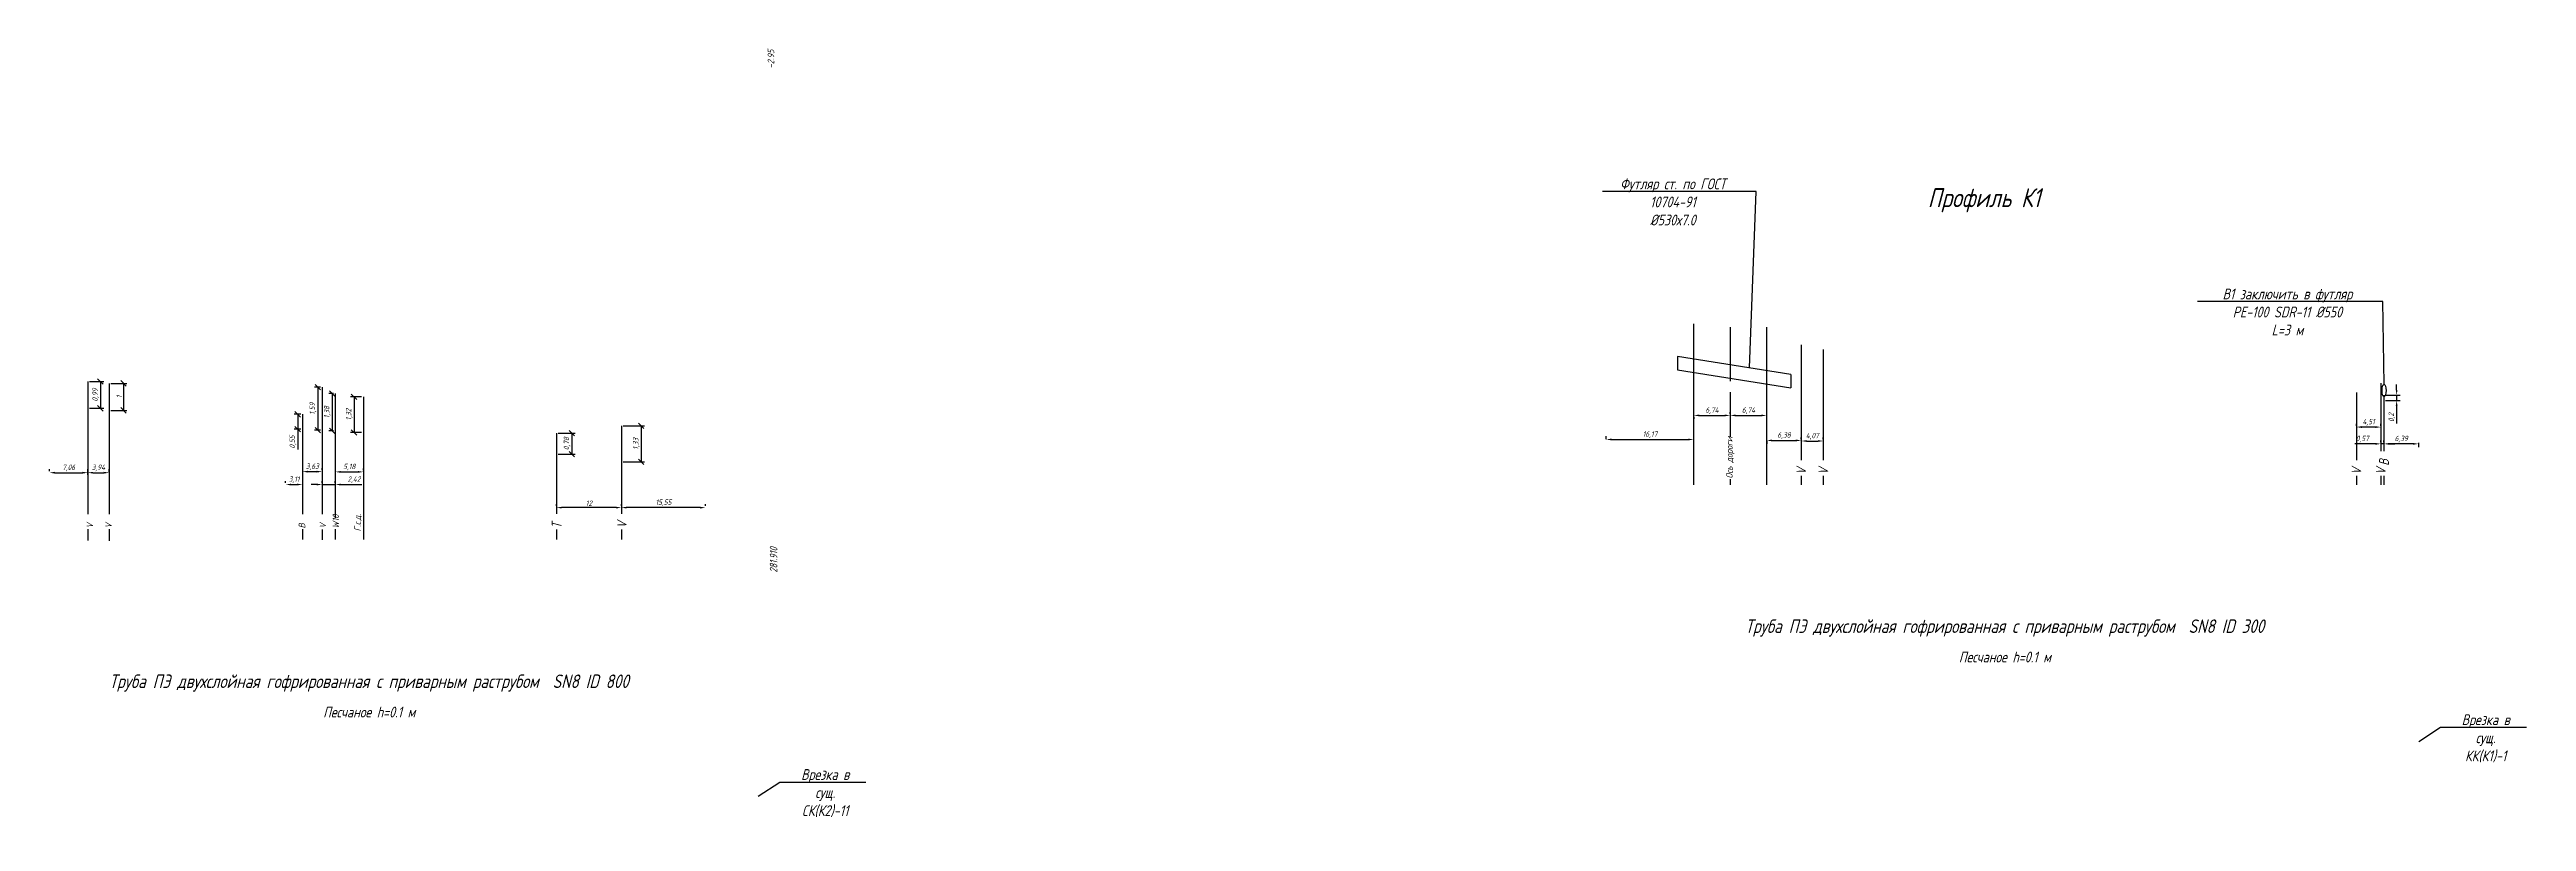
# Model space of a CAD drawing. Header units: metres. Extents: x 1687 to 3282, y 1191 to 1671.
# Drawn here: x 2824.5 to 3282, y 1519.7 to 1662.2 of the extents above; entities that cross this region are included whole.
import ezdxf
from ezdxf import colors
from ezdxf.entities.mleader import LeaderData, LeaderLine
from ezdxf.math import Vec2, Vec3

# ---------------------------------------------------------------- set-up
doc = ezdxf.new("R2010")
doc.units = ezdxf.units.M
doc.linetypes.add('COMMUN', pattern=[6, 5, -1])
doc.layers.add('НВ текст', color=213, linetype='Continuous', lineweight=13)
doc.layers.add('Текст_свой', color=7, linetype='Continuous')
doc.styles.get("Standard").update_dxf_attribs({"font": 'GOST_0.TTF', "oblique": 15})
doc.dimstyles.new('ISO-25', dxfattribs={"dimtxt": 2.5, "dimasz": 2.5, "dimexe": 1.25, "dimexo": 0.625, "dimtad": 1, "dimtxsty": 'Standard', "dimcen": 2.5, "dimadec": 0, "dimazin": 0, "dimtfac": 1, "dimtmove": 0, "dimatfit": 3, "dimfxl": 1, "dimarcsym": 0})

# ---------------------------------------------------------------- blocks, each defined once
blk = doc.blocks.new('_None')
blk = doc.blocks.new('_Oblique')
at = {"color": 0, "linetype": 'ByBlock', "lineweight": -2}
blk.add_line((-0.5, -0.5), (0.5, 0.5), dxfattribs=at)
blk = doc.blocks.new('*D101')
at = {"color": 0, "lineweight": -2, "transparency": 16777216}
for p, q in [((2918.441924520518, 1591.393054446227), (2921.620651984431, 1591.393054446227)), ((2918.441924520518, 1587.48984576935), (2921.620651984431, 1587.48984576935)), ((2920.995651984431, 1591.393054446227), (2920.995651984431, 1587.48984576935))]:
    blk.add_line(p, q, dxfattribs=at)
at = {"layer": 'Defpoints', "color": 0, "transparency": 16777216}
for p in [(2918.129424520518, 1591.393054446227), (2918.129424520518, 1587.48984576935), (2920.995651984431, 1587.48984576935)]:
    blk.add_point(p, dxfattribs=at)
at = {"color": 0, "lineweight": -2, "transparency": 16777216}
for p, rotation in [((2920.995651984431, 1591.393054446227), 90), ((2920.995651984431, 1587.48984576935), 270)]:
    blk.add_blockref('_Oblique', p, dxfattribs=dict(at, rotation=rotation))
at = {"color": 0, "lineweight": 5, "transparency": 16777216, "insert": (2920.108151984431, 1589.441450107787), "char_height": 1, "attachment_point": 5, "rotation": 90}
blk.add_mtext('0,78', dxfattribs=at)
blk = doc.blocks.new('*D102')
at = {"color": 0, "lineweight": -2, "transparency": 16777216}
for p, q in [((2930.441181763051, 1592.722204818682), (2934.403161334466, 1592.722204818682)), ((2933.778161334466, 1592.722204818682), (2933.778161334466, 1586.092783721839)), ((2930.442403467211, 1586.092783721839), (2934.403161334466, 1586.092783721839))]:
    blk.add_line(p, q, dxfattribs=at)
at = {"layer": 'Defpoints', "color": 0, "transparency": 16777216}
for p in [(2930.128681763051, 1592.722204818682), (2930.129903467211, 1586.092783721839), (2933.778161334466, 1586.092783721839)]:
    blk.add_point(p, dxfattribs=at)
at = {"color": 0, "lineweight": -2, "transparency": 16777216}
for p, rotation in [((2933.778161334466, 1592.722204818682), 90), ((2933.778161334466, 1586.092783721839), 270)]:
    blk.add_blockref('_Oblique', p, dxfattribs=dict(at, rotation=rotation))
at = {"color": 0, "lineweight": 5, "transparency": 16777216, "insert": (2932.890661334466, 1589.407494270259), "char_height": 1, "attachment_point": 5, "rotation": 90}
blk.add_mtext('1,33', dxfattribs=at)
blk = doc.blocks.new('*D103')
at = {"color": 0, "lineweight": -2, "transparency": 16777216}
for p, q in [((2835.839066084969, 1600.581194224789), (2838.828160952349, 1600.581194224789)), ((2838.203160952349, 1600.581194224789), (2838.203160952349, 1595.595085024793)), ((2835.839066084969, 1595.595085024793), (2838.828160952349, 1595.595085024793))]:
    blk.add_line(p, q, dxfattribs=at)
at = {"layer": 'Defpoints', "color": 0, "transparency": 16777216}
for p in [(2835.526566084969, 1600.581194224789), (2835.526566084969, 1595.595085024793), (2838.203160952349, 1595.595085024793)]:
    blk.add_point(p, dxfattribs=at)
at = {"color": 0, "lineweight": -2, "transparency": 16777216}
for p, rotation in [((2838.203160952349, 1600.581194224789), 90), ((2838.203160952349, 1595.595085024793), 270)]:
    blk.add_blockref('_Oblique', p, dxfattribs=dict(at, rotation=rotation))
at = {"color": 0, "lineweight": 5, "transparency": 16777216, "insert": (2837.390660952349, 1598.08813962479), "char_height": 1, "attachment_point": 5, "rotation": 90}
blk.add_mtext('1', dxfattribs=at)
blk = doc.blocks.new('*D104')
at = {"color": 0, "lineweight": -2, "transparency": 16777216}
for p, q in [((2831.897669122146, 1600.904971866184), (2834.54209883403, 1600.904971866184)), ((2833.91709883403, 1600.904971866184), (2833.91709883403, 1595.972965816706)), ((2831.897669122146, 1595.972965816706), (2834.54209883403, 1595.972965816706))]:
    blk.add_line(p, q, dxfattribs=at)
at = {"layer": 'Defpoints', "color": 0, "transparency": 16777216}
for p in [(2831.585169122146, 1600.904971866184), (2831.585169122146, 1595.972965816706), (2833.91709883403, 1595.972965816706)]:
    blk.add_point(p, dxfattribs=at)
at = {"color": 0, "lineweight": -2, "transparency": 16777216}
for p, rotation in [((2833.91709883403, 1600.904971866184), 90), ((2833.91709883403, 1595.972965816706), 270)]:
    blk.add_blockref('_Oblique', p, dxfattribs=dict(at, rotation=rotation))
at = {"color": 0, "lineweight": 5, "transparency": 16777216, "insert": (2833.02959883403, 1598.438968841444), "char_height": 1, "attachment_point": 5, "rotation": 90}
blk.add_mtext('0,99', dxfattribs=at)
blk = doc.blocks.new('*D142')
at = {"color": 0, "lineweight": -2, "transparency": 16777216}
for p, q in [((3128.178071181938, 1594.347946008523), (3128.178071181938, 1594.035446008523)), ((3129.178071181938, 1594.660446008523), (3133.913071181938, 1594.660446008523)), ((3134.913071181938, 1594.972946008523), (3134.913071181938, 1595.285446008523))]:
    blk.add_line(p, q, dxfattribs=at)
at = {"color": 0, "transparency": 16777216}
for points in [[(3129.178071181938, 1594.827112675189), (3129.178071181938, 1594.493779341856), (3128.178071181938, 1594.660446008523)], [(3133.913071181938, 1594.827112675189), (3133.913071181938, 1594.493779341856), (3134.913071181938, 1594.660446008523)]]:
    blk.add_solid(points, dxfattribs=at)
at = {"layer": 'Defpoints', "color": 0, "transparency": 16777216}
for p in [(3128.178071181938, 1594.660446008523), (3134.913071181938, 1594.660446008523), (3134.913071181938, 1594.660446008523)]:
    blk.add_point(p, dxfattribs=at)
at = {"color": 0, "lineweight": 5, "transparency": 16777216, "insert": (3131.545571181938, 1595.547946008523), "char_height": 1, "attachment_point": 5}
blk.add_mtext('6,74', dxfattribs=at)
blk = doc.blocks.new('*D143')
at = {"color": 0, "lineweight": -2, "transparency": 16777216}
for p, q in [((3134.913071181938, 1594.972946008523), (3134.913071181938, 1595.285446008523)), ((3135.913071181938, 1594.660446008523), (3140.648071181938, 1594.660446008523)), ((3141.648071181938, 1594.972946008523), (3141.648071181938, 1595.285446008523))]:
    blk.add_line(p, q, dxfattribs=at)
at = {"color": 0, "transparency": 16777216}
for points in [[(3135.913071181938, 1594.827112675189), (3135.913071181938, 1594.493779341856), (3134.913071181938, 1594.660446008523)], [(3140.648071181938, 1594.827112675189), (3140.648071181938, 1594.493779341856), (3141.648071181938, 1594.660446008523)]]:
    blk.add_solid(points, dxfattribs=at)
at = {"layer": 'Defpoints', "color": 0, "transparency": 16777216}
for p in [(3134.913071181938, 1594.660446008523), (3141.648071181938, 1594.660446008523), (3141.648071181938, 1594.660446008523)]:
    blk.add_point(p, dxfattribs=at)
at = {"color": 0, "lineweight": 5, "transparency": 16777216, "insert": (3138.280571181938, 1595.547946008523), "char_height": 1, "attachment_point": 5}
blk.add_mtext('6,74', dxfattribs=at)
blk = doc.blocks.new('*D144')
at = {"color": 0, "lineweight": -2, "transparency": 16777216}
for p, q in [((3255.949416363913, 1598.384766974269), (3258.60605830956, 1598.384766974269)), ((3255.949416363913, 1597.399405817218), (3258.60605830956, 1597.399405817218)), ((3257.98105830956, 1599.384766974269), (3257.98105830956, 1600.384766974269)), ((3257.98105830956, 1598.384766974269), (3257.98105830956, 1597.399405817218)), ((3257.98105830956, 1596.399405817218), (3257.98105830956, 1593.14359948193))]:
    blk.add_line(p, q, dxfattribs=at)
at = {"color": 0, "transparency": 16777216}
for points in [[(3257.814391642894, 1599.384766974269), (3258.147724976227, 1599.384766974269), (3257.98105830956, 1598.384766974269)], [(3257.814391642894, 1596.399405817218), (3258.147724976227, 1596.399405817218), (3257.98105830956, 1597.399405817218)]]:
    blk.add_solid(points, dxfattribs=at)
at = {"layer": 'Defpoints', "color": 0, "transparency": 16777216}
for p in [(3255.636916363913, 1598.384766974269), (3255.636916363913, 1597.399405817218), (3257.98105830956, 1597.399405817218)]:
    blk.add_point(p, dxfattribs=at)
at = {"color": 0, "lineweight": 5, "transparency": 16777216, "insert": (3257.09355830956, 1594.271502649573), "char_height": 1, "attachment_point": 5, "rotation": 90}
blk.add_mtext('0,2', dxfattribs=at)
blk = doc.blocks.new('*D145')
at = {"color": 0, "lineweight": -2, "transparency": 16777216}
for p, q in [((2930.12990346721, 1577.942526966423), (2930.12990346721, 1578.255026966423)), ((2945.681035884383, 1577.942526966423), (2945.681035884383, 1578.255026966423)), ((2944.681035884383, 1577.630026966423), (2931.12990346721, 1577.630026966423))]:
    blk.add_line(p, q, dxfattribs=at)
at = {"color": 0, "transparency": 16777216}
for points in [[(2931.12990346721, 1577.79669363309), (2931.12990346721, 1577.463360299757), (2930.12990346721, 1577.630026966423)], [(2944.681035884383, 1577.79669363309), (2944.681035884383, 1577.463360299757), (2945.681035884383, 1577.630026966423)]]:
    blk.add_solid(points, dxfattribs=at)
at = {"layer": 'Defpoints', "color": 0, "transparency": 16777216}
for p in [(2930.12990346721, 1577.630026966423), (2930.12990346721, 1577.630026966423), (2945.681035884383, 1577.630026966423)]:
    blk.add_point(p, dxfattribs=at)
at = {"color": 0, "lineweight": 5, "transparency": 16777216, "insert": (2937.905469675797, 1578.517526966423), "char_height": 1, "attachment_point": 5}
blk.add_mtext('15,55', dxfattribs=at)
blk = doc.blocks.new('*D146')
at = {"color": 0, "lineweight": -2, "transparency": 16777216}
for p, q in [((2918.129424520517, 1577.942526966423), (2918.129424520517, 1578.255026966424)), ((2930.12990346721, 1577.942526966423), (2930.12990346721, 1578.255026966424)), ((2929.12990346721, 1577.630026966424), (2919.129424520517, 1577.630026966424))]:
    blk.add_line(p, q, dxfattribs=at)
at = {"color": 0, "transparency": 16777216}
for points in [[(2919.129424520517, 1577.79669363309), (2919.129424520517, 1577.463360299757), (2918.129424520517, 1577.630026966424)], [(2929.12990346721, 1577.79669363309), (2929.12990346721, 1577.463360299757), (2930.12990346721, 1577.630026966424)]]:
    blk.add_solid(points, dxfattribs=at)
at = {"layer": 'Defpoints', "color": 0, "transparency": 16777216}
for p in [(2918.129424520517, 1577.630026966423), (2918.129424520517, 1577.630026966424), (2930.12990346721, 1577.630026966423)]:
    blk.add_point(p, dxfattribs=at)
at = {"color": 0, "lineweight": 5, "transparency": 16777216, "insert": (2924.129663993864, 1578.442526966424), "char_height": 1, "attachment_point": 5}
blk.add_mtext('12', dxfattribs=at)
blk = doc.blocks.new('*D147')
at = {"color": 0, "lineweight": -2, "transparency": 16777216}
for p, q in [((2868.132966666749, 1582.206975744513), (2868.132966666749, 1582.519475744513)), ((2869.132966666749, 1581.894475744513), (2870.24702478634, 1581.894475744513)), ((2871.24702478634, 1581.890313926397), (2871.24702478634, 1581.269475744513))]:
    blk.add_line(p, q, dxfattribs=at)
at = {"color": 0, "transparency": 16777216}
for points in [[(2869.132966666749, 1582.06114241118), (2869.132966666749, 1581.727809077847), (2868.132966666749, 1581.894475744513)], [(2870.24702478634, 1582.06114241118), (2870.24702478634, 1581.727809077847), (2871.24702478634, 1581.894475744513)]]:
    blk.add_solid(points, dxfattribs=at)
at = {"layer": 'Defpoints', "color": 0, "transparency": 16777216}
for p in [(2868.132966666749, 1581.894475744513), (2871.24702478634, 1582.202813926397), (2871.24702478634, 1581.894475744513)]:
    blk.add_point(p, dxfattribs=at)
at = {"color": 0, "lineweight": 5, "transparency": 16777216, "insert": (2869.689995726545, 1582.781975744513), "char_height": 1, "attachment_point": 5}
blk.add_mtext('3,11', dxfattribs=at)
blk = doc.blocks.new('*D148')
at = {"color": 0, "lineweight": -2, "transparency": 16777216}
for p, q in [((2824.528969351985, 1584.395080119349), (2824.528969351985, 1584.70758011935)), ((2825.528969351985, 1584.08258011935), (2830.585169122146, 1584.08258011935)), ((2831.585169122146, 1583.661651909967), (2831.585169122146, 1584.70758011935))]:
    blk.add_line(p, q, dxfattribs=at)
at = {"color": 0, "transparency": 16777216}
for points in [[(2825.528969351985, 1584.249246786016), (2825.528969351985, 1583.915913452683), (2824.528969351985, 1584.08258011935)], [(2830.585169122146, 1584.249246786016), (2830.585169122146, 1583.915913452683), (2831.585169122146, 1584.08258011935)]]:
    blk.add_solid(points, dxfattribs=at)
at = {"layer": 'Defpoints', "color": 0, "transparency": 16777216}
for p in [(2824.528969351985, 1584.082580119349), (2831.585169122146, 1584.08258011935), (2831.585169122146, 1583.349151909967)]:
    blk.add_point(p, dxfattribs=at)
at = {"color": 0, "lineweight": 5, "transparency": 16777216, "insert": (2828.057069237066, 1584.97008011935), "char_height": 1, "attachment_point": 5}
blk.add_mtext('7,06', dxfattribs=at)
blk = doc.blocks.new('*D149')
at = {"color": 0, "lineweight": -2, "transparency": 16777216}
for p, q in [((2831.585169122146, 1584.39508011935), (2831.585169122146, 1584.70758011935)), ((2832.585169122146, 1584.08258011935), (2834.526566084968, 1584.08258011935)), ((2835.526566084968, 1584.16166285634), (2835.526566084968, 1584.70758011935))]:
    blk.add_line(p, q, dxfattribs=at)
at = {"color": 0, "transparency": 16777216}
for points in [[(2832.585169122146, 1584.249246786017), (2832.585169122146, 1583.915913452683), (2831.585169122146, 1584.08258011935)], [(2834.526566084968, 1584.249246786017), (2834.526566084968, 1583.915913452683), (2835.526566084968, 1584.08258011935)]]:
    blk.add_solid(points, dxfattribs=at)
at = {"layer": 'Defpoints', "color": 0, "transparency": 16777216}
for p in [(2831.585169122146, 1584.08258011935), (2835.526566084968, 1584.08258011935), (2835.526566084968, 1583.84916285634)]:
    blk.add_point(p, dxfattribs=at)
at = {"color": 0, "lineweight": 5, "transparency": 16777216, "insert": (2833.555867603557, 1584.97008011935), "char_height": 1, "attachment_point": 5}
blk.add_mtext('3,94', dxfattribs=at)
blk = doc.blocks.new('*D159')
at = {"color": 0, "lineweight": -2, "transparency": 16777216}
for p, q in [((3112.008071181938, 1590.279960839177), (3112.008071181938, 1590.840670470168)), ((3113.008071181938, 1590.215670470168), (3127.178071181938, 1590.215670470168)), ((3128.178071181938, 1590.279960839177), (3128.178071181938, 1590.840670470168))]:
    blk.add_line(p, q, dxfattribs=at)
at = {"color": 0, "transparency": 16777216}
for points in [[(3113.008071181938, 1590.382337136835), (3113.008071181938, 1590.049003803501), (3112.008071181938, 1590.215670470168)], [(3127.178071181938, 1590.382337136835), (3127.178071181938, 1590.049003803501), (3128.178071181938, 1590.215670470168)]]:
    blk.add_solid(points, dxfattribs=at)
at = {"layer": 'Defpoints', "color": 0, "transparency": 16777216}
for p in [(3112.008071181938, 1589.967460839177), (3128.178071181938, 1590.215670470168), (3128.178071181938, 1589.967460839177)]:
    blk.add_point(p, dxfattribs=at)
at = {"color": 0, "lineweight": 5, "transparency": 16777216, "insert": (3120.093071181938, 1591.103170470168), "char_height": 1, "attachment_point": 5}
blk.add_mtext('16,17', dxfattribs=at)
blk = doc.blocks.new('*D160')
at = {"color": 0, "lineweight": -2, "transparency": 16777216}
for p, q in [((3141.648071181938, 1589.903170470168), (3141.648071181938, 1589.414259891401)), ((3142.648071181938, 1590.039259891401), (3147.026530615894, 1590.039259891401)), ((3148.026530615894, 1589.903170470168), (3148.026530615894, 1589.414259891401))]:
    blk.add_line(p, q, dxfattribs=at)
at = {"color": 0, "transparency": 16777216}
for points in [[(3142.648071181938, 1590.205926558068), (3142.648071181938, 1589.872593224735), (3141.648071181938, 1590.039259891401)], [(3147.026530615894, 1590.205926558068), (3147.026530615894, 1589.872593224735), (3148.026530615894, 1590.039259891401)]]:
    blk.add_solid(points, dxfattribs=at)
at = {"layer": 'Defpoints', "color": 0, "transparency": 16777216}
for p in [(3141.648071181938, 1590.215670470168), (3148.026530615894, 1590.215670470168), (3148.026530615894, 1590.039259891401)]:
    blk.add_point(p, dxfattribs=at)
at = {"color": 0, "lineweight": 5, "transparency": 16777216, "insert": (3144.837300898916, 1590.926759891401), "char_height": 1, "attachment_point": 5}
blk.add_mtext('6,38', dxfattribs=at)
blk = doc.blocks.new('*D161')
at = {"color": 0, "lineweight": -2, "transparency": 16777216}
for p, q in [((3148.026530615894, 1590.247593224735), (3148.026530615894, 1590.560093224735)), ((3149.026530615894, 1589.935093224735), (3151.09475584872, 1589.935093224735)), ((3152.09475584872, 1590.247593224735), (3152.09475584872, 1590.560093224735))]:
    blk.add_line(p, q, dxfattribs=at)
at = {"color": 0, "transparency": 16777216}
for points in [[(3149.026530615894, 1590.101759891402), (3149.026530615894, 1589.768426558068), (3148.026530615894, 1589.935093224735)], [(3151.09475584872, 1590.101759891402), (3151.09475584872, 1589.768426558068), (3152.09475584872, 1589.935093224735)]]:
    blk.add_solid(points, dxfattribs=at)
at = {"layer": 'Defpoints', "color": 0, "transparency": 16777216}
for p in [(3148.026530615894, 1589.935093224735), (3152.09475584872, 1589.935093224735), (3152.09475584872, 1589.935093224735)]:
    blk.add_point(p, dxfattribs=at)
at = {"color": 0, "lineweight": 5, "transparency": 16777216, "insert": (3150.060643232307, 1590.822593224735), "char_height": 1, "attachment_point": 5}
blk.add_mtext('4,07', dxfattribs=at)
blk = doc.blocks.new('*D162')
at = {"color": 0, "lineweight": -2, "transparency": 16777216}
for p, q in [((3255.636916363911, 1589.622593224735), (3255.636916363911, 1588.782029173907)), ((3261.024936588066, 1589.407029173907), (3256.636916363911, 1589.407029173907)), ((3262.024936588066, 1589.622593224735), (3262.024936588066, 1588.782029173907))]:
    blk.add_line(p, q, dxfattribs=at)
at = {"color": 0, "transparency": 16777216}
for points in [[(3256.636916363911, 1589.573695840574), (3256.636916363911, 1589.24036250724), (3255.636916363911, 1589.407029173907)], [(3261.024936588066, 1589.573695840574), (3261.024936588066, 1589.24036250724), (3262.024936588066, 1589.407029173907)]]:
    blk.add_solid(points, dxfattribs=at)
at = {"layer": 'Defpoints', "color": 0, "transparency": 16777216}
for p in [(3255.636916363911, 1589.935093224735), (3255.636916363911, 1589.407029173907), (3262.024936588066, 1589.935093224735)]:
    blk.add_point(p, dxfattribs=at)
at = {"color": 0, "lineweight": 5, "transparency": 16777216, "insert": (3258.830926475988, 1590.294529173907), "char_height": 1, "attachment_point": 5}
blk.add_mtext('6,39', dxfattribs=at)
blk = doc.blocks.new('*D163')
at = {"color": 0, "lineweight": -2, "transparency": 16777216}
for p, q in [((3254.062251018605, 1589.407029173907), (3250.239301826174, 1589.407029173907)), ((3255.062251018605, 1589.719529173907), (3255.062251018605, 1590.032029173907)), ((3255.636916363911, 1589.407029173907), (3255.062251018605, 1589.407029173907)), ((3255.636916363911, 1589.719529173907), (3255.636916363911, 1590.032029173907)), ((3256.636916363911, 1589.407029173907), (3257.636916363911, 1589.407029173907))]:
    blk.add_line(p, q, dxfattribs=at)
at = {"color": 0, "transparency": 16777216}
for points in [[(3254.062251018605, 1589.573695840574), (3254.062251018605, 1589.240362507241), (3255.062251018605, 1589.407029173907)], [(3256.636916363911, 1589.573695840574), (3256.636916363911, 1589.240362507241), (3255.636916363911, 1589.407029173907)]]:
    blk.add_solid(points, dxfattribs=at)
at = {"layer": 'Defpoints', "color": 0, "transparency": 16777216}
for p in [(3255.062251018605, 1589.407029173907), (3255.062251018605, 1589.407029173907), (3255.636916363911, 1589.407029173907)]:
    blk.add_point(p, dxfattribs=at)
at = {"color": 0, "lineweight": 5, "transparency": 16777216, "insert": (3251.650776422389, 1590.294529173907), "char_height": 1, "attachment_point": 5}
blk.add_mtext('0,57', dxfattribs=at)
blk = doc.blocks.new('*D164')
at = {"color": 0, "lineweight": -2, "transparency": 16777216}
for p, q in [((3250.555266173719, 1592.727823501541), (3250.555266173719, 1593.136335831975)), ((3254.062251018604, 1592.511335831975), (3251.555266173719, 1592.511335831975)), ((3255.062251018604, 1592.727823501541), (3255.062251018604, 1593.136335831975))]:
    blk.add_line(p, q, dxfattribs=at)
at = {"color": 0, "transparency": 16777216}
for points in [[(3251.555266173719, 1592.678002498641), (3251.555266173719, 1592.344669165308), (3250.555266173719, 1592.511335831975)], [(3254.062251018604, 1592.678002498641), (3254.062251018604, 1592.344669165308), (3255.062251018604, 1592.511335831975)]]:
    blk.add_solid(points, dxfattribs=at)
at = {"layer": 'Defpoints', "color": 0, "transparency": 16777216}
for p in [(3250.555266173719, 1592.511335831975), (3250.555266173719, 1592.415323501541), (3255.062251018604, 1592.415323501541)]:
    blk.add_point(p, dxfattribs=at)
at = {"color": 0, "lineweight": 5, "transparency": 16777216, "insert": (3252.808758596162, 1593.398835831975), "char_height": 1, "attachment_point": 5}
blk.add_mtext('4,51', dxfattribs=at)
blk = doc.blocks.new('*D185')
at = {"color": 0, "lineweight": -2, "transparency": 16777216}
for p, q in [((2870.911524433666, 1594.865639192522), (2869.72995235722, 1594.865639192522)), ((2870.934524786342, 1592.125550393853), (2869.72995235722, 1592.125550393853)), ((2870.35495235722, 1594.865639192522), (2870.35495235722, 1592.125550393853)), ((2870.35495235722, 1592.125550393853), (2870.35495235722, 1588.375458344279))]:
    blk.add_line(p, q, dxfattribs=at)
at = {"layer": 'Defpoints', "color": 0, "transparency": 16777216}
for p in [(2870.35495235722, 1592.125550393853), (2871.224024433666, 1594.865639192522), (2871.247024786342, 1592.125550393853)]:
    blk.add_point(p, dxfattribs=at)
at = {"color": 0, "lineweight": -2, "transparency": 16777216}
for p, rotation in [((2870.35495235722, 1594.865639192522), 90), ((2870.35495235722, 1592.125550393853), 270)]:
    blk.add_blockref('_Oblique', p, dxfattribs=dict(at, rotation=rotation))
at = {"color": 0, "lineweight": 5, "transparency": 16777216, "insert": (2869.46745235722, 1589.750504369065), "char_height": 1, "attachment_point": 5, "rotation": 90}
blk.add_mtext('0,55', dxfattribs=at)
blk = doc.blocks.new('*D186')
at = {"color": 0, "lineweight": -2, "transparency": 16777216}
for p, q in [((2874.558064069986, 1599.857387704669), (2873.430424589694, 1599.857387704669)), ((2874.055424589694, 1599.857387704669), (2874.055424589694, 1591.927768837835)), ((2874.562729857195, 1591.927768837835), (2873.430424589694, 1591.927768837835))]:
    blk.add_line(p, q, dxfattribs=at)
at = {"layer": 'Defpoints', "color": 0, "transparency": 16777216}
for p in [(2874.870564069986, 1599.857387704669), (2874.055424589694, 1591.927768837835), (2874.875229857195, 1591.927768837835)]:
    blk.add_point(p, dxfattribs=at)
at = {"color": 0, "lineweight": -2, "transparency": 16777216}
for p, rotation in [((2874.055424589694, 1599.857387704669), 90), ((2874.055424589694, 1591.927768837835), 270)]:
    blk.add_blockref('_Oblique', p, dxfattribs=dict(at, rotation=rotation))
at = {"color": 0, "lineweight": 5, "transparency": 16777216, "insert": (2873.167924589694, 1595.892578271251), "char_height": 1, "attachment_point": 5, "rotation": 90}
blk.add_mtext('1,59', dxfattribs=at)
blk = doc.blocks.new('*D187')
at = {"color": 0, "lineweight": -2, "transparency": 16777216}
for p, q in [((2882.138851034334, 1598.109917682309), (2880.136784695826, 1598.109917682309)), ((2880.761784695826, 1598.109917682309), (2880.761784695826, 1591.509954052857)), ((2882.167497244565, 1591.509954052857), (2880.136784695826, 1591.509954052857))]:
    blk.add_line(p, q, dxfattribs=at)
at = {"layer": 'Defpoints', "color": 0, "transparency": 16777216}
for p in [(2882.451351034334, 1598.109917682309), (2880.761784695826, 1591.509954052857), (2882.479997244565, 1591.509954052857)]:
    blk.add_point(p, dxfattribs=at)
at = {"color": 0, "lineweight": -2, "transparency": 16777216}
for p, rotation in [((2880.761784695826, 1598.109917682309), 90), ((2880.761784695826, 1591.509954052857), 270)]:
    blk.add_blockref('_Oblique', p, dxfattribs=dict(at, rotation=rotation))
at = {"color": 0, "lineweight": 5, "transparency": 16777216, "insert": (2879.874284695827, 1594.809935867582), "char_height": 1, "attachment_point": 5, "rotation": 90}
blk.add_mtext('1,32', dxfattribs=at)
blk = doc.blocks.new('*D188')
at = {"color": 0, "lineweight": -2, "transparency": 16777216}
for p, q in [((2873.872916383107, 1581.893591138557), (2872.872916383107, 1581.893591138557)), ((2874.872916383107, 1582.206091138557), (2874.872916383107, 1582.518591138557)), ((2874.872916383107, 1581.893591138557), (2877.295284095431, 1581.893591138557)), ((2877.295284095431, 1582.206091138557), (2877.295284095431, 1582.518591138557)), ((2878.295284095431, 1581.893591138557), (2882.193233287862, 1581.893591138557))]:
    blk.add_line(p, q, dxfattribs=at)
at = {"color": 0, "transparency": 16777216}
for points in [[(2873.872916383107, 1582.060257805224), (2873.872916383107, 1581.72692447189), (2874.872916383107, 1581.893591138557)], [(2878.295284095431, 1582.060257805224), (2878.295284095431, 1581.72692447189), (2877.295284095431, 1581.893591138557)]]:
    blk.add_solid(points, dxfattribs=at)
at = {"layer": 'Defpoints', "color": 0, "transparency": 16777216}
for p in [(2874.872916383107, 1581.893591138557), (2877.295284095431, 1581.893591138557), (2877.295284095431, 1581.893591138557)]:
    blk.add_point(p, dxfattribs=at)
at = {"color": 0, "lineweight": 5, "transparency": 16777216, "insert": (2880.744258691647, 1582.781091138557), "char_height": 1, "attachment_point": 5}
blk.add_mtext('2,42', dxfattribs=at)
blk = doc.blocks.new('*D189')
at = {"color": 0, "lineweight": -2, "transparency": 16777216}
for p, q in [((2876.982784095432, 1598.710624633155), (2876.084309853173, 1598.710624633155)), ((2876.709309853173, 1598.710624633155), (2876.709309853173, 1591.796122429375)), ((2876.982784095432, 1591.796122429375), (2876.084309853173, 1591.796122429375))]:
    blk.add_line(p, q, dxfattribs=at)
at = {"layer": 'Defpoints', "color": 0, "transparency": 16777216}
for p in [(2877.295284095432, 1598.710624633155), (2876.709309853173, 1591.796122429375), (2877.295284095432, 1591.796122429375)]:
    blk.add_point(p, dxfattribs=at)
at = {"color": 0, "lineweight": -2, "transparency": 16777216}
for p, rotation in [((2876.709309853173, 1598.710624633155), 90), ((2876.709309853173, 1591.796122429375), 270)]:
    blk.add_blockref('_Oblique', p, dxfattribs=dict(at, rotation=rotation))
at = {"color": 0, "lineweight": 5, "transparency": 16777216, "insert": (2875.821809853173, 1595.253373531264), "char_height": 1, "attachment_point": 5, "rotation": 90}
blk.add_mtext('1,38', dxfattribs=at)
blk = doc.blocks.new('*D204')
at = {"color": 0, "lineweight": -2, "transparency": 16777216}
for p, q in [((2871.247024786341, 1583.965385972686), (2871.247024786341, 1583.652049862562)), ((2872.247024786341, 1584.277049862562), (2873.873465911943, 1584.277049862562)), ((2874.873465911943, 1584.589549862562), (2874.873465911943, 1584.902049862562))]:
    blk.add_line(p, q, dxfattribs=at)
at = {"color": 0, "transparency": 16777216}
for points in [[(2872.247024786341, 1584.443716529228), (2872.247024786341, 1584.110383195895), (2871.247024786341, 1584.277049862562)], [(2873.873465911943, 1584.443716529228), (2873.873465911943, 1584.110383195895), (2874.873465911943, 1584.277049862562)]]:
    blk.add_solid(points, dxfattribs=at)
at = {"layer": 'Defpoints', "color": 0, "transparency": 16777216}
for p in [(2871.247024786341, 1584.277885972686), (2874.873465911943, 1584.277049862562), (2874.873465911943, 1584.277049862562)]:
    blk.add_point(p, dxfattribs=at)
at = {"color": 0, "lineweight": 5, "transparency": 16777216, "insert": (2873.060245349142, 1585.164549862562), "char_height": 1, "attachment_point": 5}
blk.add_mtext('3,63', dxfattribs=at)
blk = doc.blocks.new('*D205')
at = {"color": 0, "lineweight": -2, "transparency": 16777216}
for p, q in [((2877.295284095431, 1583.919668534504), (2877.295284095431, 1583.607168534504)), ((2878.295284095431, 1584.232168534504), (2881.479997244564, 1584.232168534504)), ((2882.479997244564, 1584.544668534504), (2882.479997244564, 1584.857168534504))]:
    blk.add_line(p, q, dxfattribs=at)
at = {"color": 0, "transparency": 16777216}
for points in [[(2878.295284095431, 1584.398835201171), (2878.295284095431, 1584.065501867837), (2877.295284095431, 1584.232168534504)], [(2881.479997244564, 1584.398835201171), (2881.479997244564, 1584.065501867837), (2882.479997244564, 1584.232168534504)]]:
    blk.add_solid(points, dxfattribs=at)
at = {"layer": 'Defpoints', "color": 0, "transparency": 16777216}
for p in [(2877.295284095431, 1584.232168534504), (2882.479997244564, 1584.232168534504), (2882.479997244564, 1584.232168534504)]:
    blk.add_point(p, dxfattribs=at)
at = {"color": 0, "lineweight": 5, "transparency": 16777216, "insert": (2879.887640669998, 1585.119668534504), "char_height": 1, "attachment_point": 5}
blk.add_mtext('5,18', dxfattribs=at)

msp = doc.modelspace()

# ---------------------------------------------------------------- linework, layer by layer
for p, q in [((3128.178071181938, 1581.815519285078), (3128.178071181938, 1611.576076193442)), ((3141.648071181938, 1581.815519285078), (3141.648071181938, 1610.950030131566)), ((3148.026530615894, 1607.682332223024), (3148.026530615894, 1581.815519285078)), ((3152.09475584872, 1606.850765962569), (3152.09475584872, 1581.815519285078)), ((3125.177255742848, 1605.568798752201), (3125.177255742848, 1603.068798752201)), ((3146.121202901881, 1602.234042487232), (3125.177255742848, 1605.568798752201)), ((3125.177255742848, 1603.068798752201), (3146.121202901881, 1599.734042487232)), ((3146.121202901881, 1602.234042487232), (3146.121202901881, 1599.734042487232)), ((2831.585169122146, 1600.904971866183), (2831.585169122146, 1571.589751245094)), ((2835.526566084968, 1600.581194224789), (2835.526566084968, 1571.488022596511)), ((2874.877058105439, 1599.857387704668), (2874.870564069985, 1571.690957792671)), ((3250.555266173719, 1598.909104952038), (3250.555266173719, 1581.815519285078)), ((3255.062251018605, 1600.638548466751), (3255.062251018604, 1581.815519285078)), ((3255.636916363911, 1598.384766974268), (3255.636916363911, 1581.815519285078)), ((2871.247024786341, 1594.865639192521), (2871.24702478634, 1571.72143985952)), ((2930.12990346721, 1592.730968894747), (2930.12990346721, 1571.72143985952)), ((2918.129424520517, 1591.393054446226), (2918.129424520517, 1571.72143985952))]:
    msp.add_line(p, q)
at = {"linetype": 'COMMUN', "ltscale": 2}
msp.add_line((3134.913071181938, 1610.962023389279), (3134.913071181938, 1581.815519285078), dxfattribs=at)
msp.add_ellipse((3255.654225302066, 1599.25504753772), major_axis=(0, 1.153826748136428), ratio=0.3236550811068744)

# ---------------------------------------------------------------- texts
at = {"insert": (2881.502511802556, 1573.236056792491), "char_height": 1.2, "attachment_point": 4, "rotation": 90, "bg_fill": 3, "box_fill_scale": 1.1, "bg_fill_color": 256, "bg_fill_transparency": 0}
msp.add_mtext_dynamic_manual_height_columns('Г.с.д.', width=2.5, gutter_width=12.5, heights=[0], dxfattribs=at)
at = {"layer": 'Текст_свой', "attachment_point": 5, "rotation": 90}
for s, insert, char_height in [('-2.95', (2957.752276253557, 1660.494757402284), 1.2), ('281.910', (2958.242928236399, 1567.97063729111), 1.4)]:
    msp.add_mtext_dynamic_manual_height_columns(s, width=250.7334450661256, gutter_width=12.5, heights=[0], dxfattribs=dict(at, insert=insert, char_height=char_height))
at = {"layer": 'Текст_свой', "attachment_point": 5}
for s, insert, char_height in [('Профиль К1', (3181.783386257412, 1634.391767071168), 3.5), ('Труба ПЭ двухслойная гофрированная с приварным раструбом  SN8 ID 300 ', (3185.59860545732, 1555.394860958174), 2.5), ('Песчаное h=0.1 м', (3185.636157336489, 1550.045078177986), 2), ('Труба ПЭ двухслойная гофрированная с приварным раструбом  SN8 ID 800 ', (2883.526729374498, 1545.222134314001), 2.5), ('Песчаное h=0.1 м', (2883.564281253668, 1539.872351533813), 2)]:
    msp.add_mtext_dynamic_manual_height_columns(s, width=250.7334450661256, gutter_width=12.5, heights=[0], dxfattribs=dict(at, insert=insert, char_height=char_height))

# ---------------------------------------------------------------- dimensions: what is measured, and where the dimension line sits
at = {"lineweight": 5}
for base, p1, p2, override, picture, middle in [((2833.91709883403, 1595.972965816706), (2831.585169122146, 1600.904971866183), (2831.585169122146, 1595.972965816705), {"dimscale": 0.5, "dimtxt": 2, "dimasz": 2, "dimlfac": 0.2, "dimblk1": 'Oblique', "dimblk2": 'Oblique', "dimsah": 1}, '*D104', (2833.02959883403, 1598.438968841444)), ((2838.203160952349, 1595.595085024793), (2835.526566084968, 1600.581194224789), (2835.526566084968, 1595.595085024792), {"dimscale": 0.5, "dimtxt": 2, "dimasz": 2, "dimlfac": 0.2, "dimblk1": 'Oblique', "dimblk2": 'Oblique', "dimsah": 1}, '*D103', (2837.390660952349, 1598.08813962479)), ((2874.055424589694, 1591.927768837835), (2874.870564069985, 1599.857387704668), (2874.875229857194, 1591.927768837834), {"dimscale": 0.5, "dimtxt": 2, "dimasz": 2, "dimlfac": 0.2, "dimblk1": 'Oblique', "dimblk2": 'Oblique', "dimsah": 1}, '*D186', (2873.167924589694, 1595.892578271251)), ((2876.709309853173, 1591.796122429375), (2877.295284095431, 1598.710624633155), (2877.295284095431, 1591.796122429374), {"dimscale": 0.5, "dimtxt": 2, "dimasz": 2, "dimlfac": 0.2, "dimblk1": 'Oblique', "dimblk2": 'Oblique', "dimsah": 1}, '*D189', (2875.821809853173, 1595.253373531264)), ((2880.761784695826, 1591.509954052857), (2882.451351034333, 1598.109917682308), (2882.479997244564, 1591.509954052856), {"dimscale": 0.5, "dimtxt": 2, "dimasz": 2, "dimlfac": 0.2, "dimblk1": 'Oblique', "dimblk2": 'Oblique', "dimsah": 1}, '*D187', (2879.874284695827, 1594.809935867582)), ((3257.98105830956, 1597.399405817218), (3255.636916363911, 1598.384766974268), (3255.636916363911, 1597.399405817217), {"dimscale": 0.5, "dimtxt": 2, "dimasz": 2, "dimlfac": 0.2}, '*D144', (3257.09355830956, 1594.271502649573)), ((2870.35495235722, 1592.125550393853), (2871.224024433665, 1594.865639192521), (2871.247024786341, 1592.125550393852), {"dimscale": 0.5, "dimtxt": 2, "dimasz": 2, "dimlfac": 0.2, "dimblk1": 'Oblique', "dimblk2": 'Oblique', "dimsah": 1}, '*D185', (2869.46745235722, 1589.750504369065)), ((2920.995651984431, 1587.48984576935), (2918.129424520517, 1591.393054446226), (2918.129424520517, 1587.489845769349), {"dimscale": 0.5, "dimtxt": 2, "dimasz": 2, "dimlfac": 0.2, "dimblk1": 'Oblique', "dimblk2": 'Oblique', "dimsah": 1}, '*D101', (2920.108151984431, 1589.441450107787)), ((2933.778161334466, 1586.092783721839), (2930.12868176305, 1592.722204818681), (2930.12990346721, 1586.092783721838), {"dimscale": 0.5, "dimtxt": 2, "dimasz": 2, "dimlfac": 0.2, "dimblk1": 'Oblique', "dimblk2": 'Oblique', "dimsah": 1}, '*D102', (2932.890661334466, 1589.407494270259))]:
    dim = msp.add_linear_dim(base=base, p1=p1, p2=p2, angle=90, dimstyle='ISO-25', override=override, dxfattribs=at)
    dim.commit()
    dim.dimension.update_dxf_attribs({"geometry": picture, "text_midpoint": middle})
for base, p1, p2, picture, middle in [((3134.913071181938, 1594.660446008523), (3128.178071181938, 1594.660446008523), (3134.913071181938, 1594.660446008523), '*D142', (3131.545571181938, 1595.547946008523)), ((3141.648071181938, 1594.660446008523), (3134.913071181938, 1594.660446008523), (3141.648071181938, 1594.660446008523), '*D143', (3138.280571181938, 1595.547946008523)), ((3250.555266173719, 1592.511335831975), (3255.062251018604, 1592.415323501541), (3250.555266173719, 1592.415323501541), '*D164', (3252.808758596162, 1593.398835831975)), ((3128.178071181938, 1590.215670470168), (3112.008071181938, 1589.967460839177), (3128.178071181938, 1589.967460839177), '*D159', (3120.093071181938, 1591.103170470168)), ((3148.026530615894, 1590.039259891401), (3141.648071181938, 1590.215670470168), (3148.026530615894, 1590.215670470168), '*D160', (3144.837300898916, 1590.926759891401)), ((3152.09475584872, 1589.935093224735), (3148.026530615894, 1589.935093224735), (3152.09475584872, 1589.935093224735), '*D161', (3150.060643232307, 1590.822593224735)), ((2831.585169122146, 1584.08258011935), (2824.528969351985, 1584.082580119349), (2831.585169122146, 1583.349151909967), '*D148', (2828.057069237066, 1584.97008011935)), ((2835.526566084968, 1584.08258011935), (2831.585169122146, 1584.08258011935), (2835.526566084968, 1583.84916285634), '*D149', (2833.555867603557, 1584.97008011935)), ((2871.24702478634, 1581.894475744513), (2868.132966666749, 1581.894475744513), (2871.24702478634, 1582.202813926397), '*D147', (2869.689995726545, 1582.781975744513)), ((2874.873465911943, 1584.277049862562), (2871.247024786341, 1584.277885972686), (2874.873465911943, 1584.277049862562), '*D204', (2873.060245349142, 1585.164549862562)), ((2877.295284095431, 1581.893591138557), (2874.872916383107, 1581.893591138557), (2877.295284095431, 1581.893591138557), '*D188', (2880.744258691647, 1582.781091138557)), ((2882.479997244564, 1584.232168534504), (2877.295284095431, 1584.232168534504), (2882.479997244564, 1584.232168534504), '*D205', (2879.887640669998, 1585.119668534504))]:
    dim = msp.add_linear_dim(base=base, p1=p1, p2=p2, dimstyle='ISO-25', override={"dimscale": 0.5, "dimtxt": 2, "dimasz": 2}, dxfattribs=at)
    dim.commit()
    dim.dimension.update_dxf_attribs({"geometry": picture, "text_midpoint": middle})

# ---------------------------------------------------------------- leaders
at = {"layer": 'НВ текст', "color": 0, "ltscale": 100}
ml = msp.add_multileader_mtext('Standard', dxfattribs=at)
ml.set_content('Врезка в сущ. КК(К1)-1')
ml.set_leader_properties()
ml.set_arrow_properties(name='NONE')
ml.build(insert=Vec2(0, 0))
ml.multileader.update_dxf_attribs({"has_dogleg": 0, "text_left_attachment_type": 6, "text_right_attachment_type": 6, "dogleg_length": 1, "arrow_head_size": 2})
ctx = ml.context
ctx.base_point, ctx.char_height, ctx.arrow_head_size, ctx.landing_gap_size, ctx.plane_origin = Vec3(3266.101925929073, 1537.056299996781), 2, 2, 4, Vec3(11611.01469282985, -5412.269459546137)
ctx.left_attachment, ctx.right_attachment, ctx.text_align_type = 6, 6, 1
notes = []
notes.append((ctx, [(1, (1, 1, 0), (3265.101925929073, 1537.056299996781), (1, 0), 1, [(0, [(3262.072938375797, 1534.433040393441)], 0, [])])]))
ctx.mtext.insert, ctx.mtext.width, ctx.mtext.defined_height, ctx.mtext.alignment, ctx.mtext.flow_direction = Vec3(3274.423354500502, 1539.456299996782), 11.73851125208421, 4.033057410182663, 2, 5
ctx.mtext.has_bg_fill, ctx.mtext.bg_color, ctx.mtext.bg_scale_factor, ctx.mtext.bg_transparency, ctx.mtext.use_window_bg_color = 1, -1027028792, 1.5, 0, 1
ml = msp.add_multileader_mtext('Standard', dxfattribs=at)
ml.set_content('Врезка в сущ. СК(К2)-11')
ml.set_leader_properties()
ml.set_arrow_properties(name='NONE')
ml.build(insert=Vec2(0, 0))
ml.multileader.update_dxf_attribs({"has_dogleg": 0, "text_left_attachment_type": 6, "text_right_attachment_type": 6, "dogleg_length": 1, "arrow_head_size": 2})
ctx = ml.context
ctx.base_point, ctx.char_height, ctx.arrow_head_size, ctx.landing_gap_size, ctx.plane_origin = Vec3(2959.415689597168, 1526.93659911424), 2, 2, 4, Vec3(11304.32845649794, -5422.389160428678)
ctx.left_attachment, ctx.right_attachment, ctx.text_align_type = 6, 6, 1
notes.append((ctx, [(1, (1, 1, 0), (2958.415689597168, 1526.93659911424), (1, 0), 1, [(0, [(2955.386702043892, 1524.3133395109)], 0, [])])]))
ctx.mtext.insert, ctx.mtext.width, ctx.mtext.defined_height, ctx.mtext.alignment, ctx.mtext.flow_direction = Vec3(2967.772832454311, 1529.33659911424), 11.73851125208421, 4.033057410182663, 2, 5
ctx.mtext.has_bg_fill, ctx.mtext.bg_color, ctx.mtext.bg_scale_factor, ctx.mtext.bg_transparency, ctx.mtext.use_window_bg_color = 1, -1027028792, 1.5, 0, 1
for ctx, leaders in notes:
    for number, flags, end, landing, length, lines in leaders:
        leader = LeaderData()
        leader.index, (leader.has_last_leader_line, leader.has_dogleg_vector, leader.attachment_direction) = number, flags
        leader.last_leader_point, leader.dogleg_vector, leader.dogleg_length = Vec3(end), Vec3(landing), length
        for number, points, colour, breaks in lines:
            line = LeaderLine()
            line.index, line.vertices, line.color, line.breaks = number, Vec3.list(points), colors.encode_raw_color(colour), breaks
            leader.lines.append(line)
        ctx.leaders.append(leader)

# ---------------------------------------------------------------- next in the draw order: linework, layer by layer
msp.add_line((2882.479997244564, 1598.109917682308), (2882.479997244564, 1571.72143985952))

# ---------------------------------------------------------------- next in the draw order: texts
at = {"attachment_point": 4, "rotation": 90, "bg_fill": 3, "box_fill_scale": 1.1, "bg_fill_color": 256, "bg_fill_transparency": 0}
for s, width, insert, char_height in [('Ось дороги', 7.615582240189042, (3134.915352709617, 1583.016964493162), 1.2), ('V', 2.5, (3148.036066750872, 1583.70323002027), 1.8), ('V', 2.5, (3250.564802308696, 1583.70323002027), 1.8), ('V', 2.5, (3255.071787153582, 1583.703230020267), 1.8), ('V', 2.5, (2831.963254496874, 1573.79592394829), 1.2), ('В', 2.5, (2871.155571712009, 1573.776773205904), 1.2), ('V', 2.5, (2874.990000373114, 1573.765441881447), 1.2), ('Т', 2.5, (2918.191894336775, 1573.795923948296), 1.8), ('V', 2.5, (2930.240065809269, 1573.795923948297), 1.8)]:
    msp.add_mtext_dynamic_manual_height_columns(s, width=width, gutter_width=12.5, heights=[0], dxfattribs=dict(at, insert=insert, char_height=char_height))

# ---------------------------------------------------------------- next in the draw order: leaders
at = {"layer": 'НВ текст', "color": 0, "ltscale": 100}
ml = msp.add_multileader_mtext('Standard', dxfattribs=at)
ml.set_content('Футляр ст. по ГОСТ 10704-91\\P%%C530х7.0')
ml.set_leader_properties()
ml.set_arrow_properties(name='NONE')
ml.build(insert=Vec2(0, 0))
ml.multileader.update_dxf_attribs({"has_dogleg": 0, "text_left_attachment_type": 6, "text_right_attachment_type": 6, "dogleg_length": 1, "arrow_head_size": 2})
ctx = ml.context
ctx.base_point, ctx.char_height, ctx.arrow_head_size, ctx.landing_gap_size, ctx.plane_origin = Vec3(3110.066312480964, 1636.025237669465), 2, 2, 4, Vec3(11471.95643518167, -5321.153753127337)
ctx.left_attachment, ctx.right_attachment, ctx.text_align_type = 6, 6, 1
notes = []
notes.append((ctx, [(0, (1, 1, 0), (3140.698384077638, 1636.025237669465), (-1, 0), 1, [(0, [(3138.444034086133, 1603.456423665486)], 0, [])])]))
ctx.mtext.insert, ctx.mtext.width, ctx.mtext.defined_height, ctx.mtext.alignment, ctx.mtext.flow_direction = Vec3(3124.317741052393, 1638.425237669465), 24.12572623258802, 4.547123962240447, 2, 5
ctx.mtext.has_bg_fill, ctx.mtext.bg_color, ctx.mtext.bg_scale_factor, ctx.mtext.bg_transparency, ctx.mtext.use_window_bg_color = 1, -1027028792, 1.5, 0, 1
ml = msp.add_multileader_mtext('Standard', dxfattribs=at)
ml.set_content('В1 заключить в футляр PE-100 SDR-11 %%C550\\PL=3 м ')
ml.set_leader_properties()
ml.set_arrow_properties(name='NONE')
ml.build(insert=Vec2(0, 0))
ml.multileader.update_dxf_attribs({"has_dogleg": 0, "text_left_attachment_type": 6, "text_right_attachment_type": 6, "dogleg_length": 1, "arrow_head_size": 2})
ctx = ml.context
ctx.base_point, ctx.char_height, ctx.arrow_head_size, ctx.landing_gap_size, ctx.plane_origin = Vec3(3221.7737866728, 1615.694556019283), 2, 2, 4, Vec3(11582.04369643072, -5333.631203523636)
ctx.left_attachment, ctx.right_attachment, ctx.text_align_type = 6, 6, 1
notes.append((ctx, [(0, (1, 1, 0), (3256.452910398816, 1615.694556019283), (-1, 0), 1, [(0, [(3255.653973209029, 1600.442473853972)], 0, [])])]))
ctx.mtext.insert, ctx.mtext.width, ctx.mtext.defined_height, ctx.mtext.alignment, ctx.mtext.flow_direction = Vec3(3237.809500958514, 1618.094556019283), 29.91927087285694, 4.033057410182663, 2, 5
ctx.mtext.has_bg_fill, ctx.mtext.bg_color, ctx.mtext.bg_scale_factor, ctx.mtext.bg_transparency, ctx.mtext.use_window_bg_color = 1, -1027028792, 1.5, 0, 1
for ctx, leaders in notes:
    for number, flags, end, landing, length, lines in leaders:
        leader = LeaderData()
        leader.index, (leader.has_last_leader_line, leader.has_dogleg_vector, leader.attachment_direction) = number, flags
        leader.last_leader_point, leader.dogleg_vector, leader.dogleg_length = Vec3(end), Vec3(landing), length
        for number, points, colour, breaks in lines:
            line = LeaderLine()
            line.index, line.vertices, line.color, line.breaks = number, Vec3.list(points), colors.encode_raw_color(colour), breaks
            leader.lines.append(line)
        ctx.leaders.append(leader)

# ---------------------------------------------------------------- next in the draw order: linework, layer by layer
msp.add_line((2877.295284095431, 1598.710624633155), (2877.295284095431, 1571.72143985952))

# ---------------------------------------------------------------- next in the draw order: texts
at = {"attachment_point": 4, "rotation": 90, "bg_fill": 3, "box_fill_scale": 1.1, "bg_fill_color": 256, "bg_fill_transparency": 0}
for s, insert, char_height in [('В', (3255.646452498888, 1585.359113309225), 1.8), ('V', (3152.104291983697, 1583.70323002027), 1.8), ('V', (2835.394744260963, 1573.79592394829), 1.2)]:
    msp.add_mtext_dynamic_manual_height_columns(s, width=2.5, gutter_width=12.5, heights=[0], dxfattribs=dict(at, insert=insert, char_height=char_height))

# ---------------------------------------------------------------- next in the draw order: dimensions: what is measured, and where the dimension line sits
at = {"lineweight": 5}
for base, p1, p2, picture, middle in [((2918.129424520517, 1577.630026966424), (2930.12990346721, 1577.630026966423), (2918.129424520517, 1577.630026966423), '*D146', (2924.129663993864, 1578.442526966424)), ((2930.12990346721, 1577.630026966423), (2945.681035884383, 1577.630026966423), (2930.12990346721, 1577.630026966423), '*D145', (2937.905469675797, 1578.517526966423))]:
    dim = msp.add_linear_dim(base=base, p1=p1, p2=p2, dimstyle='ISO-25', override={"dimscale": 0.5, "dimtxt": 2, "dimasz": 2}, dxfattribs=at)
    dim.commit()
    dim.dimension.update_dxf_attribs({"geometry": picture, "text_midpoint": middle})

# ---------------------------------------------------------------- next in the draw order: texts
at = {"insert": (2877.391408693737, 1573.79592394829), "char_height": 1.2, "attachment_point": 4, "rotation": 90, "bg_fill": 3, "box_fill_scale": 1.1, "bg_fill_color": 256, "bg_fill_transparency": 0}
msp.add_mtext_dynamic_manual_height_columns('W10', width=1.8, gutter_width=12.5, heights=[0], dxfattribs=at)

# ---------------------------------------------------------------- next in the draw order: dimensions: what is measured, and where the dimension line sits
at = {"lineweight": 5}
for base, p1, p2, picture, middle in [((3255.062251018605, 1589.407029173907), (3255.636916363911, 1589.407029173907), (3255.062251018605, 1589.407029173907), '*D163', (3251.650776422389, 1590.294529173907)), ((3255.636916363911, 1589.407029173907), (3262.024936588066, 1589.935093224735), (3255.636916363911, 1589.935093224735), '*D162', (3258.830926475988, 1590.294529173907))]:
    dim = msp.add_linear_dim(base=base, p1=p1, p2=p2, dimstyle='ISO-25', override={"dimscale": 0.5, "dimtxt": 2, "dimasz": 2}, dxfattribs=at)
    dim.commit()
    dim.dimension.update_dxf_attribs({"geometry": picture, "text_midpoint": middle})

doc.saveas('drawing.dxf')
